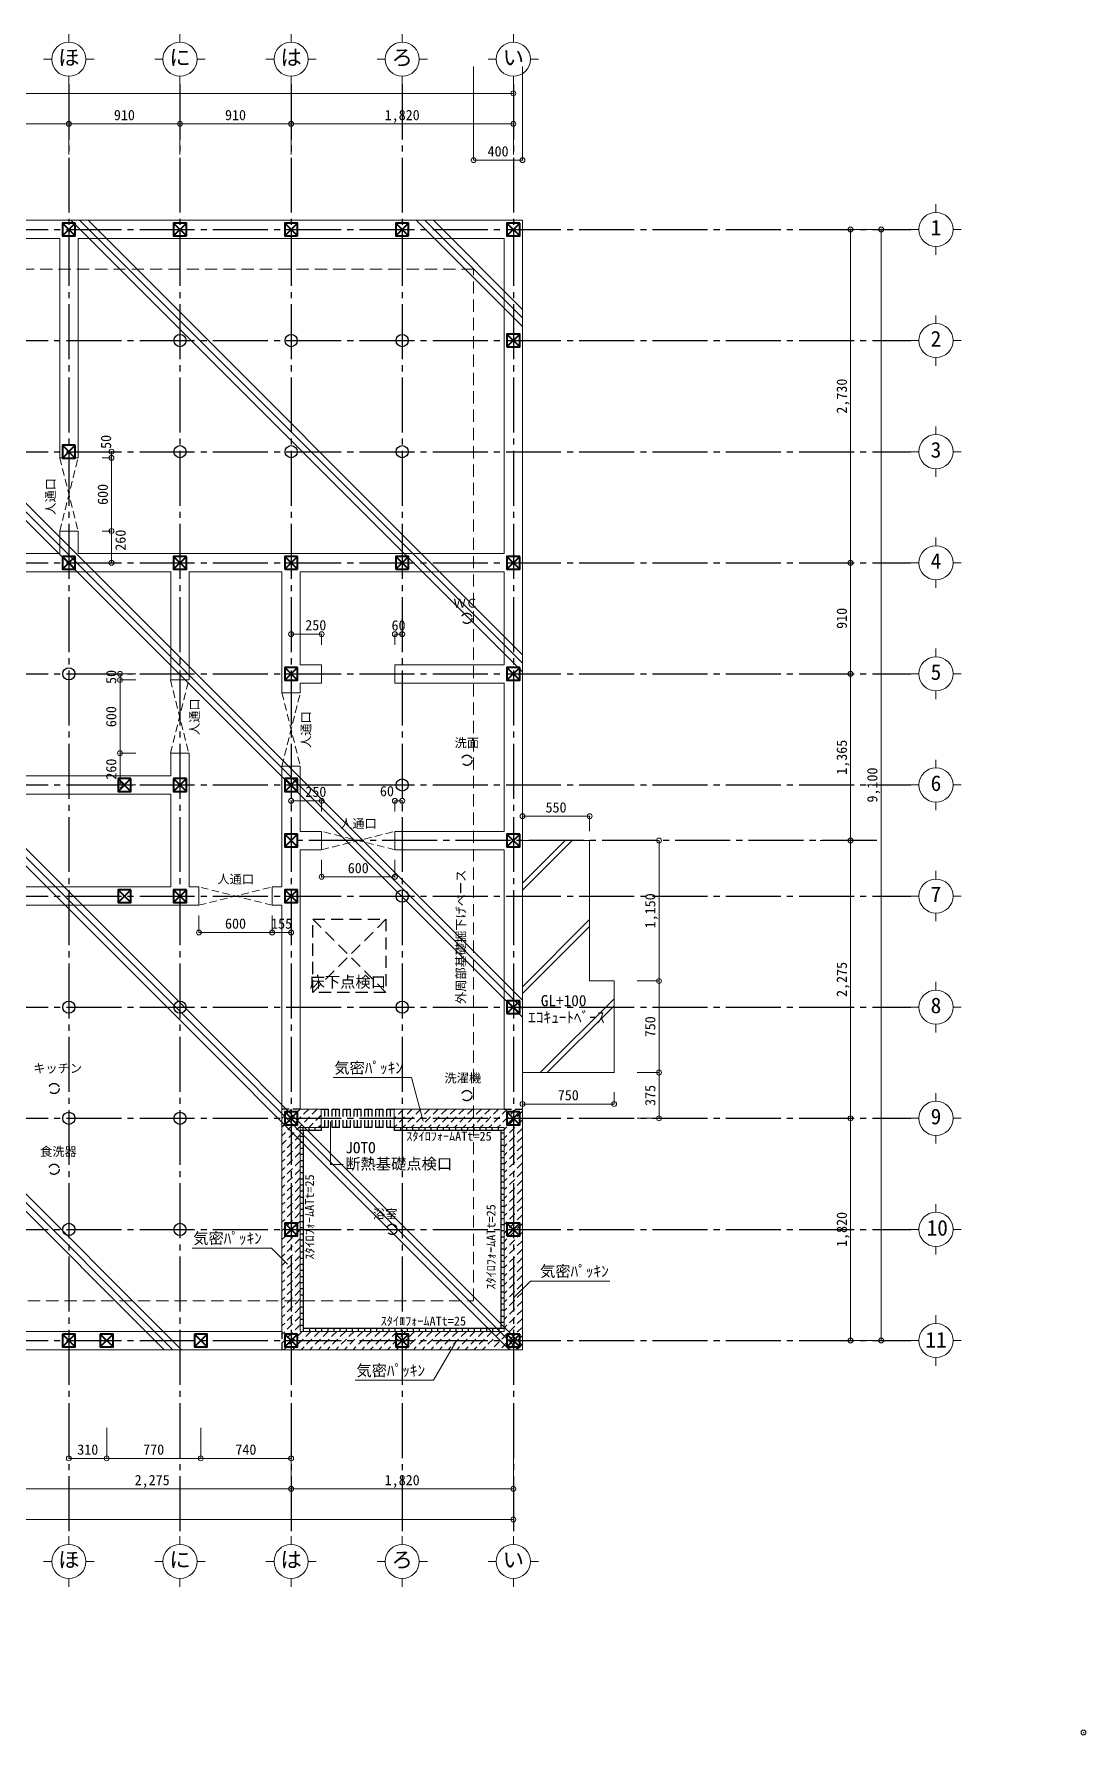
# Model space of a CAD drawing. Units: millimetres at full size, sheet at 1:50. Extents: x -26847 to 9830, y -6970 to 7062.
# Drawn here: x -18899 to -10284, y -6970 to 6961 of the extents above; entities that cross this region are included whole.
import ezdxf
from ezdxf.enums import TextEntityAlignment as Align

# ---------------------------------------------------------------- set-up
doc = ezdxf.new("R2010")
doc.units = ezdxf.units.MM
doc.header["$LTSCALE"] = 50
doc.header["$PDMODE"] = 32
doc.header["$PDSIZE"] = 40
for name, pattern in [('CHAIN2', [12, 9, -1, 1, -1]), ('DASHED1', [1.8, 1.2, -0.6]), ('DASHED2', [3, 2, -1])]:
    doc.linetypes.add(name, pattern=pattern)
for name, color, linetype, lineweight in [('3-0_補助線', 4, 'CHAIN2', 9), ('3-1_通り芯・通り番号', 4, 'Continuous', 9), ('3-2_柱(黄)', 6, 'Continuous', 25), ('3-3_仕上線(黄)', 4, 'Continuous', 9), ('3-4_下地・間柱(水色)', 5, 'Continuous', 25), ('3-5_サッシ・室内建具', 4, 'Continuous', 9), ('3-6_住宅設備・造作', 6, 'Continuous', 25), ('3-7_家具点線', 4, 'DASHED2', 9), ('3-8_ハッチング', 5, 'DASHED1', 25), ('3-A_文字', 2, 'Continuous', 9), ('3-B_特記事項', 134, 'Continuous', 25), ('3-C_予備', 134, 'DASHED1', 25), ('3-F_寸法・方位', 4, 'Continuous', 9)]:
    doc.layers.add(name, color=color, linetype=linetype, lineweight=lineweight)
doc.styles.add('ＭＳ ゴシック', font='')
doc.styles.get('ＭＳ ゴシック').set_extended_font_data('MS Gothic')

msp = doc.modelspace()

# ---------------------------------------------------------------- linework, layer by layer
at = {"layer": '3-0_補助線', "color": 134, "lineweight": 25}
for p, q in [((-18613.82, 6548.18), (-18613.82, -5342.52)), ((-17703.82, 6548.18), (-17703.82, -5342.52)), ((-16793.82, 6548.18), (-16793.82, -5342.52)), ((-15883.82, 6548.18), (-15883.82, -5342.52)), ((-14973.82, 6548.18), (-14973.82, -5342.52)), ((-26433.83, 5360.56), (-11719.29, 5360.56)), ((-26433.83, 4450.56), (-11719.29, 4450.56)), ((-26433.83, 3540.56), (-11719.29, 3540.56)), ((-26433.83, 2630.56), (-11719.29, 2630.56)), ((-26433.83, 1720.56), (-11719.29, 1720.56)), ((-26433.83, 810.56), (-11719.29, 810.56)), ((-11997.7, 355.56), (-16793.82, 355.56)), ((-26433.83, -99.44), (-11719.29, -99.44)), ((-26433.83, -1009.44), (-11719.29, -1009.44)), ((-26433.83, -1919.44), (-11719.29, -1919.44)), ((-26433.83, -2829.44), (-11719.29, -2829.44)), ((-26433.83, -3739.44), (-11719.29, -3739.44))]:
    msp.add_line(p, q, dxfattribs=at)
at = {"layer": '3-1_通り芯・通り番号'}
for p, q in [((-18613.82, 6961.32), (-18613.82, 6894.75)), ((-17703.82, 6961.32), (-17703.82, 6894.75)), ((-16793.82, 6961.32), (-16793.82, 6894.75)), ((-15883.82, 6961.32), (-15883.82, 6894.75)), ((-14973.82, 6961.32), (-14973.82, 6894.75)), ((-18820.38, 6754.75), (-18753.82, 6754.75)), ((-18473.82, 6754.75), (-18407.25, 6754.75)), ((-17910.38, 6754.75), (-17843.82, 6754.75)), ((-17563.82, 6754.75), (-17497.25, 6754.75)), ((-17000.38, 6754.75), (-16933.82, 6754.75)), ((-16653.82, 6754.75), (-16587.25, 6754.75)), ((-16090.38, 6754.75), (-16023.82, 6754.75)), ((-15743.82, 6754.75), (-15677.25, 6754.75)), ((-15180.38, 6754.75), (-15113.82, 6754.75)), ((-14833.82, 6754.75), (-14767.25, 6754.75)), ((-18613.82, 6614.75), (-18613.82, 6548.18)), ((-17703.82, 6614.75), (-17703.82, 6548.18)), ((-16793.82, 6614.75), (-16793.82, 6548.18)), ((-15883.82, 6614.75), (-15883.82, 6548.18)), ((-14973.82, 6614.75), (-14973.82, 6548.18)), ((-11512.72, 5567.13), (-11512.72, 5500.56)), ((-11719.29, 5360.56), (-11652.72, 5360.56)), ((-11372.72, 5360.56), (-11306.15, 5360.56)), ((-11512.72, 5220.56), (-11512.72, 5153.99)), ((-11512.72, 4657.13), (-11512.72, 4590.56)), ((-11719.29, 4450.56), (-11652.72, 4450.56)), ((-11372.72, 4450.56), (-11306.15, 4450.56)), ((-11512.72, 4310.56), (-11512.72, 4243.99)), ((-11512.72, 3747.13), (-11512.72, 3680.56)), ((-11719.29, 3540.56), (-11652.72, 3540.56)), ((-11372.72, 3540.56), (-11306.15, 3540.56)), ((-11512.72, 3400.56), (-11512.72, 3333.99)), ((-11512.72, 2837.13), (-11512.72, 2770.56)), ((-11719.29, 2630.56), (-11652.72, 2630.56)), ((-11372.72, 2630.56), (-11306.15, 2630.56)), ((-11512.72, 2490.56), (-11512.72, 2423.99)), ((-11512.72, 1927.13), (-11512.72, 1860.56)), ((-11719.29, 1720.56), (-11652.72, 1720.56)), ((-11372.72, 1720.56), (-11306.15, 1720.56)), ((-11512.72, 1580.56), (-11512.72, 1513.99)), ((-11512.72, 1017.13), (-11512.72, 950.56)), ((-11719.29, 810.56), (-11652.72, 810.56)), ((-11372.72, 810.56), (-11306.15, 810.56)), ((-11512.72, 670.56), (-11512.72, 603.99)), ((-11512.72, 107.13), (-11512.72, 40.56)), ((-11719.29, -99.44), (-11652.72, -99.44)), ((-11372.72, -99.44), (-11306.15, -99.44)), ((-11512.72, -239.44), (-11512.72, -306.01)), ((-11512.72, -802.87), (-11512.72, -869.44)), ((-11719.29, -1009.44), (-11652.72, -1009.44)), ((-11372.72, -1009.44), (-11306.15, -1009.44)), ((-11512.72, -1149.44), (-11512.72, -1216.01)), ((-11512.72, -1712.87), (-11512.72, -1779.44)), ((-11719.29, -1919.44), (-11652.72, -1919.44)), ((-11372.72, -1919.44), (-11306.15, -1919.44)), ((-11512.72, -2059.44), (-11512.72, -2126.01)), ((-11512.72, -2622.87), (-11512.72, -2689.44)), ((-11719.29, -2829.44), (-11652.72, -2829.44)), ((-11372.72, -2829.44), (-11306.15, -2829.44)), ((-11512.72, -2969.44), (-11512.72, -3036.01)), ((-11512.72, -3532.87), (-11512.72, -3599.44)), ((-11719.29, -3739.44), (-11652.72, -3739.44)), ((-11372.72, -3739.44), (-11306.15, -3739.44)), ((-11512.72, -3879.44), (-11512.72, -3946.01)), ((-18613.82, -5342.52), (-18613.82, -5409.09)), ((-17703.82, -5342.52), (-17703.82, -5409.09)), ((-16793.82, -5342.52), (-16793.82, -5409.09)), ((-15883.82, -5342.52), (-15883.82, -5409.09)), ((-14973.82, -5342.52), (-14973.82, -5409.09)), ((-18820.38, -5549.09), (-18753.82, -5549.09)), ((-18473.82, -5549.09), (-18407.25, -5549.09)), ((-17910.38, -5549.09), (-17843.82, -5549.09)), ((-17563.82, -5549.09), (-17497.25, -5549.09)), ((-17000.38, -5549.09), (-16933.82, -5549.09)), ((-16653.82, -5549.09), (-16587.25, -5549.09)), ((-16090.38, -5549.09), (-16023.82, -5549.09)), ((-15743.82, -5549.09), (-15677.25, -5549.09)), ((-15180.38, -5549.09), (-15113.82, -5549.09)), ((-14833.82, -5549.09), (-14767.25, -5549.09)), ((-18613.82, -5689.09), (-18613.82, -5755.65)), ((-17703.82, -5689.09), (-17703.82, -5755.65)), ((-16793.82, -5689.09), (-16793.82, -5755.65)), ((-15883.82, -5689.09), (-15883.82, -5755.65)), ((-14973.82, -5689.09), (-14973.82, -5755.65))]:
    msp.add_line(p, q, dxfattribs=at)
for centre in [(-18613.82, 6754.75), (-17703.82, 6754.75), (-16793.82, 6754.75), (-15883.82, 6754.75), (-14973.82, 6754.75), (-11512.72, 5360.56), (-11512.72, 4450.56), (-11512.72, 3540.56), (-11512.72, 2630.56), (-11512.72, 1720.56), (-11512.72, 810.56), (-11512.72, -99.44), (-11512.72, -1009.44), (-11512.72, -1919.44), (-11512.72, -2829.44), (-11512.72, -3739.44), (-18613.82, -5549.09), (-17703.82, -5549.09), (-16793.82, -5549.09), (-15883.82, -5549.09), (-14973.82, -5549.09)]:
    msp.add_circle(centre, 140, dxfattribs=at)
at = {"layer": '3-2_柱(黄)', "color": 3, "lineweight": 40}
for p, q in [((-18561.32, 5308.06), (-18666.32, 5413.06)), ((-18561.32, 5413.06), (-18666.32, 5308.06)), ((-17756.32, 5308.06), (-17651.32, 5413.06)), ((-17651.32, 5308.06), (-17756.32, 5413.06)), ((-16741.32, 5308.06), (-16846.32, 5413.06)), ((-16846.32, 5308.06), (-16741.32, 5413.06)), ((-15831.32, 5308.06), (-15936.32, 5413.06)), ((-15936.32, 5308.06), (-15831.32, 5413.06)), ((-14921.32, 5308.06), (-15026.32, 5413.06)), ((-14921.32, 5413.06), (-15026.32, 5308.06)), ((-15026.32, 4398.06), (-14921.32, 4503.06)), ((-15026.32, 4503.06), (-14921.32, 4398.06)), ((-18561.32, 3593.06), (-18666.32, 3488.06)), ((-18561.32, 3488.06), (-18666.32, 3593.06)), ((-18561.32, 2683.06), (-18666.32, 2578.06)), ((-18561.32, 2578.06), (-18666.32, 2683.06)), ((-17651.32, 2683.06), (-17756.32, 2578.06)), ((-17651.32, 2578.06), (-17756.32, 2683.06)), ((-16741.32, 2683.06), (-16846.32, 2578.06)), ((-16741.32, 2578.06), (-16846.32, 2683.06)), ((-16741.32, 2578.06), (-16741.32, 2683.06)), ((-15831.32, 2578.06), (-15936.32, 2683.06)), ((-14921.32, 2578.06), (-15026.32, 2683.06)), ((-14921.32, 2683.06), (-15026.32, 2578.06)), ((-16741.32, 1668.06), (-16846.32, 1773.06)), ((-16741.32, 1773.06), (-16846.32, 1668.06)), ((-14921.32, 1668.06), (-15026.32, 1773.06)), ((-14921.32, 1773.06), (-15026.32, 1668.06)), ((-18106.32, 863.06), (-18211.32, 758.06)), ((-18106.32, 758.06), (-18211.32, 863.06)), ((-17651.32, 758.06), (-17756.32, 863.06)), ((-17651.32, 863.06), (-17756.32, 758.06)), ((-17651.32, 863.06), (-17756.32, 863.06)), ((-16741.32, 758.06), (-16846.32, 863.06)), ((-16741.32, 863.06), (-16846.32, 758.06)), ((-16741.32, 408.06), (-16846.32, 303.06)), ((-16741.32, 303.06), (-16846.32, 408.06)), ((-14921.32, 303.06), (-15026.32, 408.06)), ((-14921.32, 408.06), (-15026.32, 303.06)), ((-18106.32, -46.94), (-18211.32, -151.94)), ((-18106.32, -151.94), (-18211.32, -46.94)), ((-17651.32, -151.94), (-17756.32, -46.94)), ((-17651.32, -46.94), (-17756.32, -151.94)), ((-16741.32, -46.94), (-16846.32, -151.94)), ((-16741.32, -151.94), (-16846.32, -46.94)), ((-14921.32, -956.94), (-15026.32, -1061.94)), ((-14921.32, -1061.94), (-15026.32, -956.94)), ((-14921.32, -1061.94), (-14921.32, -956.94)), ((-15026.32, -1061.94), (-14921.32, -1061.94)), ((-16741.32, -1866.94), (-16846.32, -1971.94)), ((-16741.32, -1971.94), (-16846.32, -1866.94)), ((-14921.32, -1866.94), (-15026.32, -1971.94)), ((-14921.32, -1971.94), (-15026.32, -1866.94)), ((-16741.32, -2776.94), (-16846.32, -2881.94)), ((-16741.32, -2881.94), (-16846.32, -2776.94)), ((-15026.32, -2776.94), (-14921.32, -2881.94)), ((-15026.32, -2881.94), (-14921.32, -2776.94)), ((-18561.32, -3686.94), (-18666.32, -3791.94)), ((-18666.32, -3686.94), (-18561.32, -3791.94)), ((-18251.32, -3686.94), (-18356.32, -3791.94)), ((-18356.32, -3686.94), (-18251.32, -3791.94)), ((-17481.32, -3686.94), (-17586.32, -3791.94)), ((-17586.32, -3686.94), (-17481.32, -3791.94)), ((-16741.32, -3686.94), (-16846.32, -3791.94)), ((-16741.32, -3791.94), (-16846.32, -3686.94)), ((-15831.32, -3686.94), (-15936.32, -3791.94)), ((-15936.32, -3686.94), (-15831.32, -3791.94)), ((-14921.32, -3686.94), (-15026.32, -3791.94)), ((-14921.32, -3791.94), (-15026.32, -3686.94))]:
    msp.add_line(p, q, dxfattribs=at)
for points in [[(-18561.32, 5413.06), (-18666.32, 5413.06), (-18666.32, 5308.06), (-18561.32, 5308.06)], [(-17651.32, 5308.06), (-17651.32, 5413.06), (-17756.32, 5413.06), (-17756.32, 5308.06)], [(-16741.32, 5308.06), (-16741.32, 5413.06), (-16846.32, 5413.06), (-16846.32, 5308.06)], [(-15831.32, 5308.06), (-15831.32, 5413.06), (-15936.32, 5413.06), (-15936.32, 5308.06)], [(-14921.32, 5413.06), (-15026.32, 5413.06), (-15026.32, 5308.06), (-14921.32, 5308.06)], [(-15026.32, 4398.06), (-14921.32, 4398.06), (-14921.32, 4503.06), (-15026.32, 4503.06)], [(-18561.32, 3593.06), (-18666.32, 3593.06), (-18666.32, 3488.06), (-18561.32, 3488.06)], [(-18561.32, 2683.06), (-18666.32, 2683.06), (-18666.32, 2578.06), (-18561.32, 2578.06)], [(-17651.32, 2683.06), (-17756.32, 2683.06), (-17756.32, 2578.06), (-17651.32, 2578.06)], [(-14921.32, 2683.06), (-15026.32, 2683.06), (-15026.32, 2578.06), (-14921.32, 2578.06)], [(-16741.32, 1773.06), (-16846.32, 1773.06), (-16846.32, 1668.06), (-16741.32, 1668.06)], [(-14921.32, 1773.06), (-15026.32, 1773.06), (-15026.32, 1668.06), (-14921.32, 1668.06)], [(-18106.32, 863.06), (-18211.32, 863.06), (-18211.32, 758.06), (-18106.32, 758.06)], [(-16741.32, 863.06), (-16846.32, 863.06), (-16846.32, 758.06), (-16741.32, 758.06)], [(-16741.32, 408.06), (-16846.32, 408.06), (-16846.32, 303.06), (-16741.32, 303.06)], [(-14921.32, 408.06), (-15026.32, 408.06), (-15026.32, 303.06), (-14921.32, 303.06)], [(-18106.32, -46.94), (-18211.32, -46.94), (-18211.32, -151.94), (-18106.32, -151.94)], [(-17651.32, -46.94), (-17756.32, -46.94), (-17756.32, -151.94), (-17651.32, -151.94)], [(-16741.32, -46.94), (-16846.32, -46.94), (-16846.32, -151.94), (-16741.32, -151.94)], [(-16741.32, -1866.94), (-16846.32, -1866.94), (-16846.32, -1971.94), (-16741.32, -1971.94)], [(-14921.32, -1866.94), (-15026.32, -1866.94), (-15026.32, -1971.94), (-14921.32, -1971.94)], [(-16741.32, -2776.94), (-16846.32, -2776.94), (-16846.32, -2881.94), (-16741.32, -2881.94)], [(-15026.32, -2881.94), (-14921.32, -2881.94), (-14921.32, -2776.94), (-15026.32, -2776.94)], [(-18666.32, -3686.94), (-18666.32, -3791.94), (-18561.32, -3791.94), (-18561.32, -3686.94)], [(-18356.32, -3686.94), (-18356.32, -3791.94), (-18251.32, -3791.94), (-18251.32, -3686.94)], [(-17586.32, -3686.94), (-17586.32, -3791.94), (-17481.32, -3791.94), (-17481.32, -3686.94)], [(-16741.32, -3686.94), (-16846.32, -3686.94), (-16846.32, -3791.94), (-16741.32, -3791.94)], [(-15936.32, -3686.94), (-15936.32, -3791.94), (-15831.32, -3791.94), (-15831.32, -3686.94)], [(-14921.32, -3686.94), (-15026.32, -3686.94), (-15026.32, -3791.94), (-14921.32, -3791.94)]]:
    msp.add_lwpolyline(points, close=True, dxfattribs=at)
for points in [[(-16741.32, 2683.06), (-16846.32, 2683.06), (-16846.32, 2578.06)], [(-15831.32, 2683.06), (-15936.32, 2683.06), (-15936.32, 2578.06)], [(-15831.32, 2578.06), (-15831.32, 2683.06), (-15936.32, 2578.06)], [(-16846.32, 2578.06), (-16844.7, 2578.06), (-16741.32, 2578.06)], [(-15936.32, 2578.06), (-15934.7, 2578.06), (-15831.32, 2578.06)], [(-17756.32, 863.06), (-17756.32, 758.06), (-17651.32, 758.06), (-17651.32, 863.06)], [(-14921.32, -956.94), (-15026.32, -956.94), (-15026.32, -1061.94)]]:
    msp.add_lwpolyline(points, dxfattribs=at)
at = {"layer": '3-3_仕上線(黄)'}
for p, q in [((-18688.82, 5285.56), (-21268.82, 5285.56)), ((-18688.82, 5285.56), (-18688.82, 3490.56)), ((-15048.82, 5285.56), (-18538.82, 5285.56)), ((-18538.82, 5285.56), (-18538.82, 3490.56)), ((-15048.82, 2705.56), (-15048.82, 5285.56)), ((-18688.82, 3490.56), (-18538.82, 3490.56)), ((-18688.82, 2890.56), (-18538.82, 2890.56)), ((-18688.82, 2890.56), (-18688.82, 2705.56)), ((-18538.82, 2890.56), (-18538.82, 2705.56)), ((-18688.82, 2705.56), (-19678.74, 2705.56)), ((-15048.82, 2705.56), (-18538.82, 2705.56)), ((-17778.82, 2555.56), (-19678.74, 2555.56)), ((-17778.82, 1670.56), (-17778.82, 2555.56)), ((-17628.82, 2555.56), (-16868.82, 2555.56)), ((-17628.82, 1670.56), (-17628.82, 2555.56)), ((-16868.82, 2555.56), (-16868.82, 1565.49)), ((-15048.82, 2555.56), (-16718.82, 2555.56)), ((-16718.82, 2555.56), (-16718.82, 1795.56)), ((-15048.82, 1795.56), (-15048.82, 2555.56)), ((-16543.82, 1795.56), (-16718.82, 1795.56)), ((-15048.82, 1645.56), (-15943.82, 1645.56)), ((-15048.82, 430.56), (-15048.82, 1645.56)), ((-17778.82, 885.56), (-17778.82, 1070.56)), ((-17628.82, -24.44), (-17628.82, 1070.56)), ((-17778.82, 885.56), (-21268.82, 885.56)), ((-16868.82, 965.49), (-16868.82, -24.44)), ((-16718.82, 965.49), (-16718.82, 430.56)), ((-17778.82, 735.56), (-21418.82, 735.56)), ((-16638.74, 430.56), (-16718.82, 430.56)), ((-16543.82, 430.56), (-16718.82, 430.56)), ((-16543.82, 430.56), (-16543.82, 280.56)), ((-16718.82, 280.56), (-16718.82, -1844.44)), ((-16638.74, 280.56), (-16718.82, 280.56)), ((-16543.82, 280.56), (-16718.82, 280.56)), ((-15048.82, 280.56), (-15943.82, 280.56)), ((-15048.82, -1844.44), (-15048.82, 280.56)), ((-17628.82, -24.44), (-17548.74, -24.44)), ((-16948.74, -24.44), (-16868.82, -24.44)), ((-18993.82, -174.44), (-17548.74, -174.44)), ((-16948.74, -174.44), (-16868.82, -174.44)), ((-16868.82, -174.44), (-16868.82, -3664.44)), ((-16548.74, -1844.44), (-16718.82, -1844.44)), ((-15048.82, -1844.44), (-15948.74, -1844.44)), ((-16718.82, -1994.44), (-16718.82, -3664.44)), ((-16548.74, -1994.44), (-16718.82, -1994.44)), ((-15048.82, -1994.44), (-15948.74, -1994.44))]:
    msp.add_line(p, q, dxfattribs=at)
for points in [[(-24148.82, -3814.44), (-14898.82, -3814.44), (-14898.82, 5435.56), (-24148.82, 5435.56)], [(-16543.82, 1795.56), (-16543.82, 1645.56), (-16718.82, 1645.56), (-16718.82, 1565.49)], [(-15048.82, 1795.56), (-15943.82, 1795.56), (-15943.82, 1645.56)], [(-19678.89, -24.44), (-17778.82, -24.44), (-17778.82, 735.56)], [(-15048.82, 430.56), (-15943.82, 430.56), (-15943.82, 280.56)], [(-18993.82, -854.44), (-18993.82, -3664.44), (-16868.82, -3664.44)], [(-16718.82, -3664.44), (-15048.82, -3664.44), (-15048.82, -1994.44)]]:
    msp.add_lwpolyline(points, dxfattribs=at)
at = {"layer": '3-4_下地・間柱(水色)'}
for centre in [(-17703.82, 4450.56), (-16793.82, 4450.56), (-15883.82, 4450.56), (-17703.82, 3540.56), (-16793.82, 3540.56), (-15883.82, 3540.56), (-18613.82, 1720.56), (-15883.82, 810.56), (-15883.82, -99.44), (-18613.82, -1009.44), (-17703.82, -1009.44), (-15883.82, -1009.44), (-18613.82, -1919.44), (-17703.82, -1919.44), (-18613.82, -2829.44), (-17703.82, -2829.44)]:
    msp.add_circle(centre, 50, dxfattribs=at)
at = {"layer": '3-5_サッシ・室内建具', "linetype": 'DASHED1'}
for p, q in [((-18688.82, 3490.56), (-18538.82, 2890.56)), ((-18688.82, 2890.56), (-18538.82, 3490.56)), ((-17781.31, 1670.56), (-17631.31, 1070.56)), ((-17781.31, 1070.56), (-17631.31, 1670.56)), ((-16868.82, 1565.49), (-16718.82, 965.49)), ((-16868.82, 965.49), (-16718.82, 1565.49)), ((-16543.82, 280.56), (-15943.82, 430.56)), ((-15943.82, 280.56), (-16543.82, 430.56)), ((-17548.74, -174.44), (-16948.74, -24.44)), ((-16948.74, -174.44), (-17548.74, -24.44))]:
    msp.add_line(p, q, dxfattribs=at)
at = {"layer": '3-5_サッシ・室内建具'}
for p, q in [((-17781.31, 1670.56), (-17755.94, 1670.56)), ((-17755.94, 1670.56), (-17631.31, 1670.56)), ((-16868.82, 1565.49), (-16843.44, 1565.49)), ((-16843.44, 1565.49), (-16718.82, 1565.49)), ((-17778.82, 1070.56), (-17628.82, 1070.56)), ((-16868.82, 965.49), (-16718.82, 965.49)), ((-16543.82, 280.56), (-16543.82, 430.56)), ((-15943.82, 280.56), (-15943.82, 430.56)), ((-16543.82, 57.99), (-16543.82, 196.58)), ((-15943.82, 57.99), (-15943.82, 196.58)), ((-15943.82, 57.99), (-16543.82, 57.99)), ((-17548.74, -174.44), (-17548.74, -24.44)), ((-16948.74, -174.44), (-16948.74, -24.44)), ((-17548.74, -397.01), (-17548.74, -258.42)), ((-16948.74, -397.01), (-16948.74, -258.42)), ((-16793.82, -397.01), (-16793.82, -258.42)), ((-16948.74, -397.01), (-17548.74, -397.01)), ((-16793.82, -397.01), (-16948.74, -397.01)), ((-16548.74, -1994.44), (-16548.74, -1844.44))]:
    msp.add_line(p, q, dxfattribs=at)
msp.add_lwpolyline([(-15948.74, -1994.44), (-15948.74, -1870.91), (-15948.74, -1844.44)], dxfattribs=at)
for p in [(-16543.82, 57.99), (-15943.82, 57.99), (-17548.74, -397.01), (-16948.74, -397.01), (-16793.82, -397.01)]:
    msp.add_point(p, dxfattribs=at)
at = {"layer": '3-6_住宅設備・造作', "color": 4, "lineweight": 9}
for p, q in [((-14923.82, 355.56), (-14348.82, 355.56)), ((-14348.82, -794.44), (-14348.82, 355.56)), ((-14148.82, -794.44), (-14348.82, -794.44)), ((-14148.82, -1547.28), (-14148.82, -794.44)), ((-14148.82, -1544.44), (-14898.82, -1544.44))]:
    msp.add_line(p, q, dxfattribs=at)
at = {"layer": '3-6_住宅設備・造作'}
for p, q in [((-16718.82, -2064.44), (-16693.82, -2064.44)), ((-16698.74, -1994.44), (-16698.74, -2019.44)), ((-16693.82, -2019.44), (-16693.82, -3664.44)), ((-16648.74, -1994.44), (-16648.74, -2019.44)), ((-16598.74, -1994.44), (-16598.74, -2019.44)), ((-15948.74, -1994.44), (-15948.74, -2019.44)), ((-15048.82, -2019.44), (-15948.74, -2019.44)), ((-15898.74, -1994.44), (-15898.74, -2019.44)), ((-15848.74, -1994.44), (-15848.74, -2019.44)), ((-15798.74, -1994.44), (-15798.74, -2019.44)), ((-15748.74, -1994.44), (-15748.74, -2019.44)), ((-15698.74, -1994.44), (-15698.74, -2019.44)), ((-15648.74, -1994.44), (-15648.74, -2019.44)), ((-15598.74, -1994.44), (-15598.74, -2019.44)), ((-15548.74, -1994.44), (-15548.74, -2019.44)), ((-15498.74, -1994.44), (-15498.74, -2019.44)), ((-15448.74, -1994.44), (-15448.74, -2019.44)), ((-15398.74, -1994.44), (-15398.74, -2019.44)), ((-15348.74, -1994.44), (-15348.74, -2019.44)), ((-15298.74, -1994.44), (-15298.74, -2019.44)), ((-15248.74, -1994.44), (-15248.74, -2019.44)), ((-15198.74, -1994.44), (-15198.74, -2019.44)), ((-15148.74, -1994.44), (-15148.74, -2019.44)), ((-15098.74, -1994.44), (-15098.74, -2019.44)), ((-15073.82, -3639.44), (-15073.82, -2019.44)), ((-15073.82, -2039.44), (-15048.82, -2039.44)), ((-15073.82, -2089.44), (-15048.82, -2089.44)), ((-16718.82, -2114.44), (-16693.82, -2114.44)), ((-16718.82, -2164.44), (-16693.82, -2164.44)), ((-16718.82, -2214.44), (-16693.82, -2214.44)), ((-15073.82, -2139.44), (-15048.82, -2139.44)), ((-15073.82, -2189.44), (-15048.82, -2189.44)), ((-16718.82, -2264.44), (-16693.82, -2264.44)), ((-16718.82, -2314.44), (-16693.82, -2314.44)), ((-16718.82, -2364.44), (-16693.82, -2364.44)), ((-15073.82, -2239.44), (-15048.82, -2239.44)), ((-15073.82, -2289.44), (-15048.82, -2289.44)), ((-15073.82, -2339.44), (-15048.82, -2339.44)), ((-16718.82, -2414.44), (-16693.82, -2414.44)), ((-16718.82, -2464.44), (-16693.82, -2464.44)), ((-15073.82, -2389.44), (-15048.82, -2389.44)), ((-15073.82, -2439.44), (-15048.82, -2439.44)), ((-15073.82, -2489.44), (-15048.82, -2489.44)), ((-16718.82, -2514.44), (-16693.82, -2514.44)), ((-16718.82, -2564.44), (-16693.82, -2564.44)), ((-16718.82, -2614.44), (-16693.82, -2614.44)), ((-15073.82, -2539.44), (-15048.82, -2539.44)), ((-15073.82, -2589.44), (-15048.82, -2589.44)), ((-15073.82, -2639.44), (-15048.82, -2639.44)), ((-16718.82, -2664.44), (-16693.82, -2664.44)), ((-16718.82, -2714.44), (-16693.82, -2714.44)), ((-16718.82, -2764.44), (-16693.82, -2764.44)), ((-15073.82, -2689.44), (-15048.82, -2689.44)), ((-15073.82, -2739.44), (-15048.82, -2739.44)), ((-16718.82, -2814.44), (-16693.82, -2814.44)), ((-16718.82, -2864.44), (-16693.82, -2864.44)), ((-16718.82, -2914.44), (-16693.82, -2914.44)), ((-15073.82, -2789.44), (-15048.82, -2789.44)), ((-15073.82, -2839.44), (-15048.82, -2839.44)), ((-15073.82, -2889.44), (-15048.82, -2889.44)), ((-16718.82, -2964.44), (-16693.82, -2964.44)), ((-16718.82, -3014.44), (-16693.82, -3014.44)), ((-16718.82, -3064.44), (-16693.82, -3064.44)), ((-15073.82, -2939.44), (-15048.82, -2939.44)), ((-15073.82, -2989.44), (-15048.82, -2989.44)), ((-15073.82, -3039.44), (-15048.82, -3039.44)), ((-16718.82, -3114.44), (-16693.82, -3114.44)), ((-16718.82, -3164.44), (-16693.82, -3164.44)), ((-15073.82, -3089.44), (-15048.82, -3089.44)), ((-15073.82, -3139.44), (-15048.82, -3139.44)), ((-15073.82, -3189.44), (-15048.82, -3189.44)), ((-16718.82, -3214.44), (-16693.82, -3214.44)), ((-16718.82, -3264.44), (-16693.82, -3264.44)), ((-16718.82, -3314.44), (-16693.82, -3314.44)), ((-15073.82, -3239.44), (-15048.82, -3239.44)), ((-15073.82, -3289.44), (-15048.82, -3289.44)), ((-15073.82, -3339.44), (-15048.82, -3339.44)), ((-16718.82, -3364.44), (-16693.82, -3364.44)), ((-16718.82, -3414.44), (-16693.82, -3414.44)), ((-16718.82, -3464.44), (-16693.82, -3464.44)), ((-15073.82, -3389.44), (-15048.82, -3389.44)), ((-15073.82, -3439.44), (-15048.82, -3439.44)), ((-16718.82, -3514.44), (-16693.82, -3514.44)), ((-16718.82, -3564.44), (-16693.82, -3564.44)), ((-16718.82, -3614.44), (-16693.82, -3614.44)), ((-15073.82, -3489.44), (-15048.82, -3489.44)), ((-15073.82, -3539.44), (-15048.82, -3539.44)), ((-15073.82, -3589.44), (-15048.82, -3589.44)), ((-16693.82, -3639.44), (-15048.82, -3639.44)), ((-16643.82, -3639.44), (-16643.82, -3664.44)), ((-16593.82, -3639.44), (-16593.82, -3664.44)), ((-16543.82, -3639.44), (-16543.82, -3664.44)), ((-16493.82, -3639.44), (-16493.82, -3664.44)), ((-16443.82, -3639.44), (-16443.82, -3664.44)), ((-16393.82, -3639.44), (-16393.82, -3664.44)), ((-16343.82, -3639.44), (-16343.82, -3664.44)), ((-16293.82, -3639.44), (-16293.82, -3664.44)), ((-16243.82, -3639.44), (-16243.82, -3664.44)), ((-16193.82, -3639.44), (-16193.82, -3664.44)), ((-16143.82, -3639.44), (-16143.82, -3664.44)), ((-16093.82, -3639.44), (-16093.82, -3664.44)), ((-16043.82, -3639.44), (-16043.82, -3664.44)), ((-15993.82, -3639.44), (-15993.82, -3664.44)), ((-15943.82, -3639.44), (-15943.82, -3664.44)), ((-15893.82, -3639.44), (-15893.82, -3664.44)), ((-15843.82, -3639.44), (-15843.82, -3664.44)), ((-15793.82, -3639.44), (-15793.82, -3664.44)), ((-15743.82, -3639.44), (-15743.82, -3664.44)), ((-15693.82, -3639.44), (-15693.82, -3664.44)), ((-15643.82, -3639.44), (-15643.82, -3664.44)), ((-15593.82, -3639.44), (-15593.82, -3664.44)), ((-15543.82, -3639.44), (-15543.82, -3664.44)), ((-15493.82, -3639.44), (-15493.82, -3664.44)), ((-15443.82, -3639.44), (-15443.82, -3664.44)), ((-15393.82, -3639.44), (-15393.82, -3664.44)), ((-15343.82, -3639.44), (-15343.82, -3664.44)), ((-15293.82, -3639.44), (-15293.82, -3664.44)), ((-15243.82, -3639.44), (-15243.82, -3664.44)), ((-15193.82, -3639.44), (-15193.82, -3664.44)), ((-15143.82, -3639.44), (-15143.82, -3664.44)), ((-15093.82, -3639.44), (-15093.82, -3664.44))]:
    msp.add_line(p, q, dxfattribs=at)
msp.add_lwpolyline([(-16548.74, -1994.44), (-16548.74, -2019.44), (-16718.82, -2019.44)], dxfattribs=at)
at = {"layer": '3-7_家具点線'}
msp.add_line((-23748.82, -3414.44), (-15298.82, -3414.44), dxfattribs=at)
msp.add_lwpolyline([(-15298.82, -3414.44), (-15298.82, 5035.56), (-23748.82, 5035.56)], dxfattribs=at)
at = {"layer": '3-8_ハッチング', "color": 6, "linetype": 'DASHED2'}
for p, q in [((-16016.8, -887.73), (-16616.8, -287.73)), ((-16616.8, -287.73), (-16016.8, -287.73)), ((-16016.8, -287.73), (-16016.8, -887.73)), ((-16016.8, -887.73), (-16616.8, -887.73))]:
    msp.add_line(p, q, dxfattribs=at)
at = {"layer": '3-8_ハッチング'}
for p, q in [((-16548.74, -1844.44), (-15948.74, -1844.44)), ((-16518.74, -1994.44), (-16518.74, -1844.44)), ((-16488.74, -1994.44), (-16488.74, -1844.44)), ((-16458.74, -1994.44), (-16458.74, -1844.44)), ((-16428.74, -1994.44), (-16428.74, -1844.44)), ((-16398.74, -1994.44), (-16398.74, -1844.44)), ((-16368.74, -1994.44), (-16368.74, -1844.44)), ((-16338.74, -1994.44), (-16338.74, -1844.44)), ((-16308.74, -1994.44), (-16308.74, -1844.44)), ((-16278.74, -1994.44), (-16278.74, -1844.44)), ((-16248.74, -1994.44), (-16248.74, -1844.44)), ((-16218.74, -1994.44), (-16218.74, -1844.44)), ((-16188.74, -1994.44), (-16188.74, -1844.44)), ((-16158.74, -1994.44), (-16158.74, -1844.44)), ((-16128.74, -1994.44), (-16128.74, -1844.44)), ((-16098.74, -1994.44), (-16098.74, -1844.44)), ((-16068.74, -1994.44), (-16068.74, -1844.44)), ((-16038.74, -1994.44), (-16038.74, -1844.44)), ((-16008.74, -1994.44), (-16008.74, -1844.44)), ((-15978.74, -1994.44), (-15978.74, -1844.44)), ((-15948.74, -1994.44), (-16548.74, -1994.44))]:
    msp.add_line(p, q, dxfattribs=at)
at = {"layer": '3-8_ハッチング', "color": 6, "linetype": 'DASHED2'}
msp.add_lwpolyline([(-16016.8, -287.73), (-16616.8, -887.73), (-16616.8, -287.73)], dxfattribs=at)
for centre in [(-15355.26, 2175.56), (-15355.26, 1013.24), (-18735.61, -1675.23), (-15355.64, -1733.51), (-18735.61, -2336.65), (-15968.19, -2828.64)]:
    msp.add_circle(centre, 42.1, dxfattribs=at)
at = {"layer": '3-A_文字', "color": 134, "lineweight": 25}
for p, q in [((-14898.82, -3779.01), (-24113.39, 5435.56)), ((-14898.82, -1092.01), (-21426.38, 5435.56)), ((-14898.82, -1021.29), (-21355.67, 5435.56)), ((-14898.82, -950.58), (-21284.96, 5435.56)), ((-14898.82, 1736.42), (-18597.95, 5435.56)), ((-14898.82, 1807.13), (-18527.24, 5435.56)), ((-14898.82, 1877.84), (-18456.53, 5435.56)), ((-14898.82, 4564.85), (-15769.53, 5435.56)), ((-14898.82, 4635.56), (-15698.82, 5435.56)), ((-14898.82, 4706.27), (-15628.11, 5435.56)), ((-14934.1, -3814.44), (-24148.82, 5400.28)), ((-15004.81, -3814.44), (-24148.82, 5329.57)), ((-17691.81, -3814.44), (-24148.82, 2642.56)), ((-17762.52, -3814.44), (-24148.82, 2571.85)), ((-17833.24, -3814.44), (-24148.82, 2501.14))]:
    msp.add_line(p, q, dxfattribs=at)
at = {"layer": '3-A_文字', "color": 4}
for p, q in [((-15807.95, -1586.21), (-16449.24, -1586.21)), ((-15807.95, -1586.21), (-15712.55, -1942.25)), ((-14965.78, -3384.09), (-14833.81, -3252.12)), ((-14833.81, -3252.12), (-14183.43, -3252.12)), ((-15626.69, -4065.08), (-15445.32, -3750.94)), ((-15626.69, -4065.08), (-16267.98, -4065.08))]:
    msp.add_line(p, q, dxfattribs=at)
for points in [[(-16470.06, -1946.27), (-16470.06, -2297.27), (-16368.04, -2297.27)], [(-16822.42, -3114.7), (-16954.39, -2982.73), (-17604.77, -2982.73)]]:
    msp.add_lwpolyline(points, dxfattribs=at)
at = {"layer": '3-B_特記事項'}
for p, q in [((-14549.87, 355.56), (-14898.82, 6.62)), ((-14493.3, 355.56), (-14898.82, -49.95)), ((-14348.82, -291.91), (-14898.82, -841.91)), ((-14348.82, -348.48), (-14898.82, -898.48)), ((-14149.45, -941.07), (-14752.82, -1544.44)), ((-14149.45, -997.64), (-14696.25, -1544.44))]:
    msp.add_line(p, q, dxfattribs=at)
at = {"layer": '3-C_予備'}
for p, q in [((-16718.82, -1844.44), (-16868.82, -1844.44)), ((-16649.91, -1844.44), (-16868.82, -2063.35)), ((-16720.62, -1844.44), (-16868.82, -1992.64)), ((-16791.33, -1844.44), (-16868.82, -1921.93)), ((-16862.04, -1844.44), (-16868.82, -1851.21)), ((-16579.2, -1844.44), (-16868.82, -2134.06)), ((-16548.74, -1894.99), (-16648.2, -1994.44)), ((-15801.38, -1844.44), (-15951.38, -1994.44)), ((-15942.8, -1844.44), (-15948.74, -1850.38)), ((-15872.09, -1844.44), (-15948.74, -1921.09)), ((-15730.67, -1844.44), (-15880.67, -1994.44)), ((-15659.96, -1844.44), (-15809.96, -1994.44)), ((-15589.25, -1844.44), (-15739.25, -1994.44)), ((-15518.54, -1844.44), (-15668.54, -1994.44)), ((-15447.83, -1844.44), (-15597.83, -1994.44)), ((-15377.12, -1844.44), (-15527.12, -1994.44)), ((-15306.41, -1844.44), (-15456.41, -1994.44)), ((-15235.7, -1844.44), (-15385.7, -1994.44)), ((-15164.99, -1844.44), (-15314.99, -1994.44)), ((-15094.27, -1844.44), (-15244.27, -1994.44)), ((-15023.56, -1844.44), (-15173.56, -1994.44)), ((-14952.85, -1844.44), (-15102.85, -1994.44)), ((-15048.82, -1844.44), (-14898.82, -1844.44)), ((-14898.82, -1861.11), (-15048.82, -2011.11)), ((-14898.82, -1931.82), (-15048.82, -2081.82)), ((-16718.82, -2054.77), (-16868.82, -2204.77)), ((-16548.74, -1974.69), (-16568.49, -1994.44)), ((-14898.82, -2002.54), (-15048.82, -2152.54)), ((-14898.82, -2073.25), (-15048.82, -2223.25)), ((-16718.82, -2125.48), (-16868.82, -2275.48)), ((-16718.82, -2196.19), (-16868.82, -2346.19)), ((-14898.82, -2143.96), (-15048.82, -2293.96)), ((-14898.82, -2214.67), (-15048.82, -2364.67)), ((-16718.82, -2266.9), (-16868.82, -2416.9)), ((-16718.82, -2337.61), (-16868.82, -2487.61)), ((-14898.82, -2285.38), (-15048.82, -2435.38)), ((-14898.82, -2356.09), (-15048.82, -2506.09)), ((-16718.82, -2408.32), (-16868.82, -2558.32)), ((-16718.82, -2479.03), (-16868.82, -2629.03)), ((-14898.82, -2426.8), (-15048.82, -2576.8)), ((-14898.82, -2497.51), (-15048.82, -2647.51)), ((-16718.82, -2549.74), (-16868.82, -2699.74)), ((-16718.82, -2620.45), (-16868.82, -2770.45)), ((-14898.82, -2568.22), (-15048.82, -2718.22)), ((-14898.82, -2638.93), (-15048.82, -2788.93)), ((-16718.82, -2691.16), (-16868.82, -2841.16)), ((-16718.82, -2761.87), (-16868.82, -2911.87)), ((-14898.82, -2709.64), (-15048.82, -2859.64)), ((-14898.82, -2780.35), (-15048.82, -2930.35)), ((-16718.82, -2832.59), (-16868.82, -2982.59)), ((-16718.82, -2903.3), (-16868.82, -3053.3)), ((-14898.82, -2851.06), (-15048.82, -3001.06)), ((-14898.82, -2921.77), (-15048.82, -3071.77)), ((-16718.82, -2974.01), (-16868.82, -3124.01)), ((-16718.82, -3044.72), (-16868.82, -3194.72)), ((-14898.82, -2992.48), (-15048.82, -3142.48)), ((-14898.82, -3063.2), (-15048.82, -3213.2)), ((-16718.82, -3115.43), (-16868.82, -3265.43)), ((-16718.82, -3186.14), (-16868.82, -3336.14)), ((-14898.82, -3133.91), (-15048.82, -3283.91)), ((-16718.82, -3256.85), (-16868.82, -3406.85)), ((-16718.82, -3327.56), (-16868.82, -3477.56)), ((-14898.82, -3204.62), (-15048.82, -3354.62)), ((-14898.82, -3275.33), (-15048.82, -3425.33)), ((-16718.82, -3398.27), (-16868.82, -3548.27)), ((-16718.82, -3468.98), (-16868.82, -3618.98)), ((-14898.82, -3346.04), (-15048.82, -3496.04)), ((-14898.82, -3416.75), (-15048.82, -3566.75)), ((-16718.82, -3539.69), (-16868.82, -3689.69)), ((-16718.82, -3610.4), (-16868.82, -3760.4)), ((-14898.82, -3558.17), (-15155.09, -3814.44)), ((-14898.82, -3487.46), (-15048.82, -3637.46)), ((-16868.82, -3664.44), (-16868.82, -3814.44)), ((-16702.14, -3664.44), (-16852.14, -3814.44)), ((-16631.43, -3664.44), (-16781.43, -3814.44)), ((-16560.72, -3664.44), (-16710.72, -3814.44)), ((-16490.01, -3664.44), (-16640.01, -3814.44)), ((-16419.3, -3664.44), (-16569.3, -3814.44)), ((-16348.59, -3664.44), (-16498.59, -3814.44)), ((-16277.88, -3664.44), (-16427.88, -3814.44)), ((-16207.17, -3664.44), (-16357.17, -3814.44)), ((-16136.46, -3664.44), (-16286.46, -3814.44)), ((-16065.75, -3664.44), (-16215.75, -3814.44)), ((-15995.04, -3664.44), (-16145.04, -3814.44)), ((-15924.33, -3664.44), (-16074.33, -3814.44)), ((-15853.61, -3664.44), (-16003.61, -3814.44)), ((-15782.9, -3664.44), (-15932.9, -3814.44)), ((-15712.19, -3664.44), (-15862.19, -3814.44)), ((-15641.48, -3664.44), (-15791.48, -3814.44)), ((-15570.77, -3664.44), (-15720.77, -3814.44)), ((-15500.06, -3664.44), (-15650.06, -3814.44)), ((-15429.35, -3664.44), (-15579.35, -3814.44)), ((-15358.64, -3664.44), (-15508.64, -3814.44)), ((-15287.93, -3664.44), (-15437.93, -3814.44)), ((-15217.22, -3664.44), (-15367.22, -3814.44)), ((-15146.51, -3664.44), (-15296.51, -3814.44)), ((-15075.8, -3664.44), (-15225.8, -3814.44)), ((-14898.82, -3628.88), (-15084.38, -3814.44)), ((-14898.82, -3699.59), (-15013.67, -3814.44)), ((-14898.82, -3770.3), (-14942.95, -3814.44))]:
    msp.add_line(p, q, dxfattribs=at)
at = {"layer": '3-F_寸法・方位'}
for p, q in [((-15298.82, 5928.32), (-15298.82, 6695.22)), ((-14898.82, 5928.32), (-14898.82, 6695.22)), ((-24073.82, 6475.28), (-14973.82, 6475.28)), ((-14973.82, 6475.28), (-14973.82, 6225.28)), ((-21343.82, 6225.28), (-18613.82, 6225.28)), ((-18613.82, 6225.28), (-18613.82, 5975.28)), ((-18613.82, 6225.28), (-17703.82, 6225.28)), ((-17703.82, 6225.28), (-17703.82, 5975.28)), ((-17703.82, 6225.28), (-16793.82, 6225.28)), ((-16793.82, 6225.28), (-16793.82, 5975.28)), ((-16793.82, 6225.28), (-14973.82, 6225.28)), ((-14973.82, 6225.28), (-14973.82, 5975.28)), ((-14898.82, 5928.32), (-15298.82, 5928.32)), ((-12212.15, 5360.56), (-12462.15, 5360.56)), ((-11962.15, 5360.56), (-12212.15, 5360.56)), ((-12212.15, 2630.56), (-12212.15, 5360.56)), ((-11962.15, 5360.56), (-11962.15, -3739.44)), ((-18264.24, 3540.56), (-18339.89, 3540.56)), ((-18264.24, 3490.56), (-18339.89, 3490.56)), ((-18264.24, 3540.56), (-18264.24, 3490.56)), ((-18264.24, 3490.56), (-18264.24, 2890.56)), ((-18264.24, 2890.56), (-18339.89, 2890.56)), ((-18264.24, 2890.56), (-18264.24, 2630.56)), ((-18264.24, 2630.56), (-18339.89, 2630.56)), ((-12212.15, 2630.56), (-12462.15, 2630.56)), ((-12212.15, 1720.56), (-12212.15, 2630.56)), ((-16543.82, 2045.7), (-16793.82, 2045.7)), ((-16793.82, 2045.7), (-16793.82, 1958.64)), ((-16543.82, 2045.7), (-16543.82, 1958.64)), ((-15883.82, 2045.7), (-15943.82, 2045.7)), ((-15943.82, 2045.7), (-15943.82, 1958.64)), ((-15883.82, 2045.7), (-15883.82, 1958.64)), ((-18194.87, 1720.56), (-18194.87, 1670.56)), ((-18194.87, 1720.56), (-18066.55, 1720.56)), ((-12212.15, 1720.56), (-12462.15, 1720.56)), ((-12212.15, 355.56), (-12212.15, 1720.56)), ((-18194.87, 1670.56), (-18066.55, 1670.56)), ((-18194.87, 1670.56), (-18194.87, 1070.56)), ((-18194.87, 1070.56), (-18066.55, 1070.56)), ((-18194.87, 1070.56), (-18194.87, 810.56)), ((-18194.87, 810.56), (-18066.55, 810.56)), ((-16543.82, 680.7), (-16793.82, 680.7)), ((-16793.82, 680.7), (-16793.82, 593.64)), ((-16543.82, 680.7), (-16543.82, 593.64)), ((-15883.82, 680.7), (-15943.82, 680.7)), ((-15943.82, 680.7), (-15943.82, 593.64)), ((-15883.82, 680.7), (-15883.82, 593.64)), ((-14898.82, 554.85), (-14348.82, 554.85)), ((-14898.82, 554.85), (-14898.82, 432.58)), ((-14348.82, 554.85), (-14348.82, 432.58)), ((-13780.6, 355.56), (-13960.24, 355.56)), ((-13780.6, -794.44), (-13780.6, 355.56)), ((-12212.15, 355.56), (-12462.15, 355.56)), ((-12212.15, -1919.44), (-12212.15, 355.56)), ((-13780.6, -794.44), (-13960.24, -794.44)), ((-13780.6, -1544.44), (-13780.6, -794.44)), ((-13780.6, -1544.44), (-13960.24, -1544.44)), ((-13780.6, -1919.44), (-13780.6, -1544.44)), ((-14898.82, -1802.65), (-14898.82, -1704.83)), ((-14898.82, -1802.65), (-14148.82, -1802.65)), ((-14148.82, -1802.65), (-14148.82, -1704.83)), ((-13780.6, -1919.44), (-13960.24, -1919.44)), ((-12212.15, -1919.44), (-12462.15, -1919.44)), ((-12212.15, -3739.44), (-12212.15, -1919.44)), ((-12212.15, -3739.44), (-12462.15, -3739.44)), ((-11962.15, -3739.44), (-12212.15, -3739.44)), ((-18613.82, -4704.87), (-18613.82, -4454.87)), ((-18303.82, -4704.87), (-18303.82, -4454.87)), ((-17533.82, -4704.87), (-17533.82, -4454.87)), ((-16793.82, -4704.87), (-16793.82, -4454.87)), ((-18613.82, -4704.87), (-18303.82, -4704.87)), ((-18303.82, -4704.87), (-17533.82, -4704.87)), ((-17533.82, -4704.87), (-16793.82, -4704.87)), ((-16793.82, -4954.87), (-16793.82, -4704.87)), ((-14973.82, -4954.87), (-14973.82, -4704.87)), ((-19068.82, -4954.87), (-16793.82, -4954.87)), ((-16793.82, -4954.87), (-14973.82, -4954.87)), ((-14973.82, -5204.87), (-14973.82, -4954.87)), ((-24073.82, -5204.87), (-14973.82, -5204.87))]:
    msp.add_line(p, q, dxfattribs=at)
for p in [(-14973.82, 6475.28), (-18613.82, 6225.28), (-17703.82, 6225.28), (-16793.82, 6225.28), (-14973.82, 6225.28), (-15298.82, 5928.32), (-14898.82, 5928.32), (-12212.15, 5360.56), (-11962.15, 5360.56), (-18264.24, 3540.56), (-18264.24, 3490.56), (-18264.24, 2890.56), (-18264.24, 2630.56), (-12212.15, 2630.56), (-16793.82, 2045.7), (-16543.82, 2045.7), (-15943.82, 2045.7), (-15883.82, 2045.7), (-18194.87, 1720.56), (-18194.87, 1670.56), (-12212.15, 1720.56), (-18194.87, 1070.56), (-18194.87, 810.56), (-16793.82, 680.7), (-16543.82, 680.7), (-15943.82, 680.7), (-15883.82, 680.7), (-14898.82, 554.85), (-14348.82, 554.85), (-13780.6, 355.56), (-12212.15, 355.56), (-13780.6, -794.44), (-13780.6, -1544.44), (-14898.82, -1802.65), (-14148.82, -1802.65), (-13780.6, -1919.44), (-12212.15, -1919.44), (-12212.15, -3739.44), (-11962.15, -3739.44), (-18613.82, -4704.87), (-18303.82, -4704.87), (-17533.82, -4704.87), (-16793.82, -4704.87), (-16793.82, -4954.87), (-14973.82, -4954.87), (-14973.82, -5204.87), (-10304.29, -6950.26)]:
    msp.add_point(p, dxfattribs=at)

# ---------------------------------------------------------------- texts
at = {"layer": '3-1_通り芯・通り番号', "style": 'ＭＳ ゴシック'}
for s, p in [('ほ', (-18701.32, 6667.25)), ('に', (-17791.32, 6667.25)), ('は', (-16881.32, 6667.25)), ('ろ', (-15971.32, 6667.25)), ('い', (-15061.32, 6667.25)), ('1', (-11556.47, 5273.06)), ('2', (-11556.47, 4363.06)), ('3', (-11556.47, 3453.06)), ('4', (-11556.47, 2543.06)), ('5', (-11556.47, 1633.06)), ('6', (-11556.47, 723.06)), ('7', (-11556.47, -186.94)), ('8', (-11556.47, -1096.94)), ('9', (-11556.47, -2006.94)), ('10', (-11589.57, -2919.21)), ('11', (-11600.67, -3836.16)), ('ほ', (-18701.32, -5636.59)), ('に', (-17791.32, -5636.59)), ('は', (-16881.32, -5636.59)), ('ろ', (-15971.32, -5636.59)), ('い', (-15061.32, -5636.59))]:
    msp.add_text(s, height=128.3, dxfattribs=at).set_placement(p, align=Align.BOTTOM_LEFT)
at = {"layer": '3-5_サッシ・室内建具', "style": 'ＭＳ ゴシック'}
for p in [(-18705.57, 3023.91), (-17525.93, 1219.08), (-16613.43, 1114)]:
    msp.add_text('人通口', height=73.31, rotation=90, dxfattribs=at).set_placement(p, align=Align.BOTTOM_LEFT)
for s, height, p in [('人通口', 73.31, (-16392.33, 435.94)), ('600', 84.31, (-16330.07, 62.99)), ('人通口', 73.31, (-17397.26, -19.06)), ('600', 84.31, (-17334.99, -392.01)), ('155', 84.31, (-16957.53, -392.01))]:
    msp.add_text(s, height=height, dxfattribs=at).set_placement(p, align=Align.BOTTOM_LEFT)
at = {"layer": '3-6_住宅設備・造作', "style": 'ＭＳ ゴシック'}
for p in [(-15850.43, -2124.81), (-16060.14, -3638.51)]:
    msp.add_text('ｽﾀｲﾛﾌｫｰﾑATt=25', height=73.31, dxfattribs=at).set_placement(p, align=Align.BOTTOM_LEFT)
for p in [(-16584.07, -3077.94), (-15098.35, -3322.43)]:
    msp.add_text('ｽﾀｲﾛﾌｫｰﾑATt=25', height=73.31, rotation=90, dxfattribs=at).set_placement(p, align=Align.BOTTOM_LEFT)
at = {"layer": '3-7_家具点線', "color": 6, "style": 'ＭＳ ゴシック'}
msp.add_text('外周部基礎掘下げベース', height=73.31, rotation=90, dxfattribs=at).set_placement((-15344.85, -982.97), align=Align.BOTTOM_LEFT)
at = {"layer": '3-8_ハッチング', "color": 6, "style": 'ＭＳ ゴシック'}
for s, height, p in [('ＷＣ', 73.31, (-15463.28, 2240.88)), ('洗面', 73.31, (-15454.8, 1097.5)), ('床下点検口', 91.64, (-16641.94, -876.43)), ('キッチン', 73.31, (-18905.86, -1568.54)), ('洗濯機', 73.31, (-15538.04, -1648.27)), ('食洗器', 73.31, (-18849.14, -2250.15)), ('浴室', 73.31, (-16123.69, -2761.91))]:
    msp.add_text(s, height=height, dxfattribs=at).set_placement(p, align=Align.BOTTOM_LEFT)
at = {"layer": '3-A_文字', "color": 4, "style": 'ＭＳ ゴシック'}
for s, p in [('GL+100', (-14749.1, -1028.96)), ('ｴｺｷｭｰﾄﾍﾞｰｽ', (-14852.37, -1166.46)), ('気密ﾊﾟｯｷﾝ', (-16440.27, -1579.12)), ('JOTO', (-16350.27, -2233.44)), ('断熱基礎点検口', (-16350.27, -2365.86)), ('気密ﾊﾟｯｷﾝ', (-17595.8, -2975.64)), ('気密ﾊﾟｯｷﾝ', (-14754.9, -3245.03)), ('気密ﾊﾟｯｷﾝ', (-16259, -4057.99))]:
    msp.add_text(s, height=91.64, dxfattribs=at).set_placement(p, align=Align.BOTTOM_LEFT)
at = {"layer": '3-F_寸法・方位', "style": 'ＭＳ ゴシック'}
for s, p in [('910', (-18245.07, 6230.28)), ('910', (-17335.07, 6230.28)), ('1,820', (-16027.57, 6230.28)), ('400', (-15185.07, 5933.32)), ('250', (-16677.48, 2052.66)), ('60', (-15971.32, 2050.7)), ('250', (-16677.48, 687.66)), ('60', (-16066.32, 693.25)), ('550', (-14710.07, 559.85)), ('750', (-14610.07, -1797.65)), ('310', (-18545.07, -4699.87)), ('770', (-18005.07, -4699.87)), ('740', (-17250.07, -4699.87)), ('2,275', (-18075.07, -4949.87)), ('1,820', (-16027.57, -4949.87))]:
    msp.add_text(s, height=84.31, dxfattribs=at).set_placement(p, align=Align.BOTTOM_LEFT)
for s, p in [('2,730', (-12217.15, 3851.81)), ('50', (-18242.62, 3563.14)), ('600', (-18269.24, 3104.31)), ('260', (-18123.73, 2729.79)), ('910', (-12217.15, 2089.31)), ('50', (-18199.87, 1638.06)), ('600', (-18199.87, 1284.31)), ('1,365', (-12217.15, 894.31)), ('260', (-18199.87, 854.31)), ('9,100', (-11967.15, 666.81)), ('1,150', (-13785.6, -363.19)), ('2,275', (-12217.15, -925.69)), ('750', (-13785.6, -1255.69)), ('375', (-13785.6, -1818.19)), ('1,820', (-12217.15, -2973.19))]:
    msp.add_text(s, height=84.31, rotation=90, dxfattribs=at).set_placement(p, align=Align.BOTTOM_LEFT)

doc.saveas('drawing.dxf')
